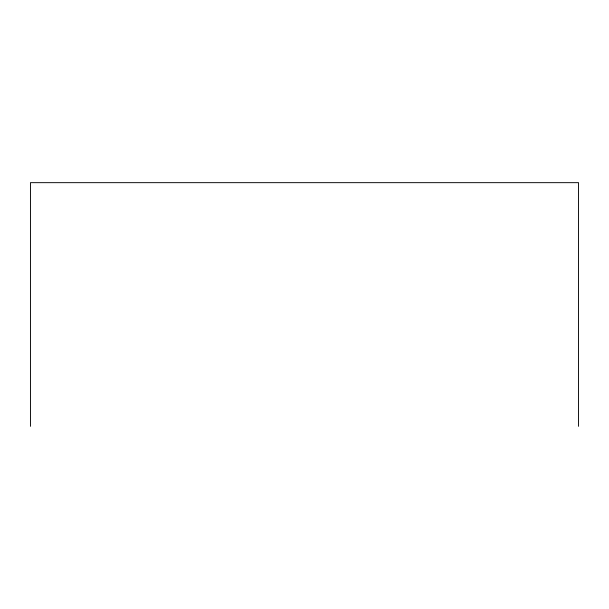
<?xml version="1.0" encoding="UTF-8"?>
<svg xmlns="http://www.w3.org/2000/svg" width="609" height="609" viewBox="0 0 609 609"><rect width="100%" height="100%" fill="white"/><g stroke="black" fill="none" stroke-linecap="round" stroke-linejoin="round"><path stroke-width="0.91" d="M578.55 426.338L578.55 182.662L30.45 182.662L30.45 426.338"/></g></svg>
